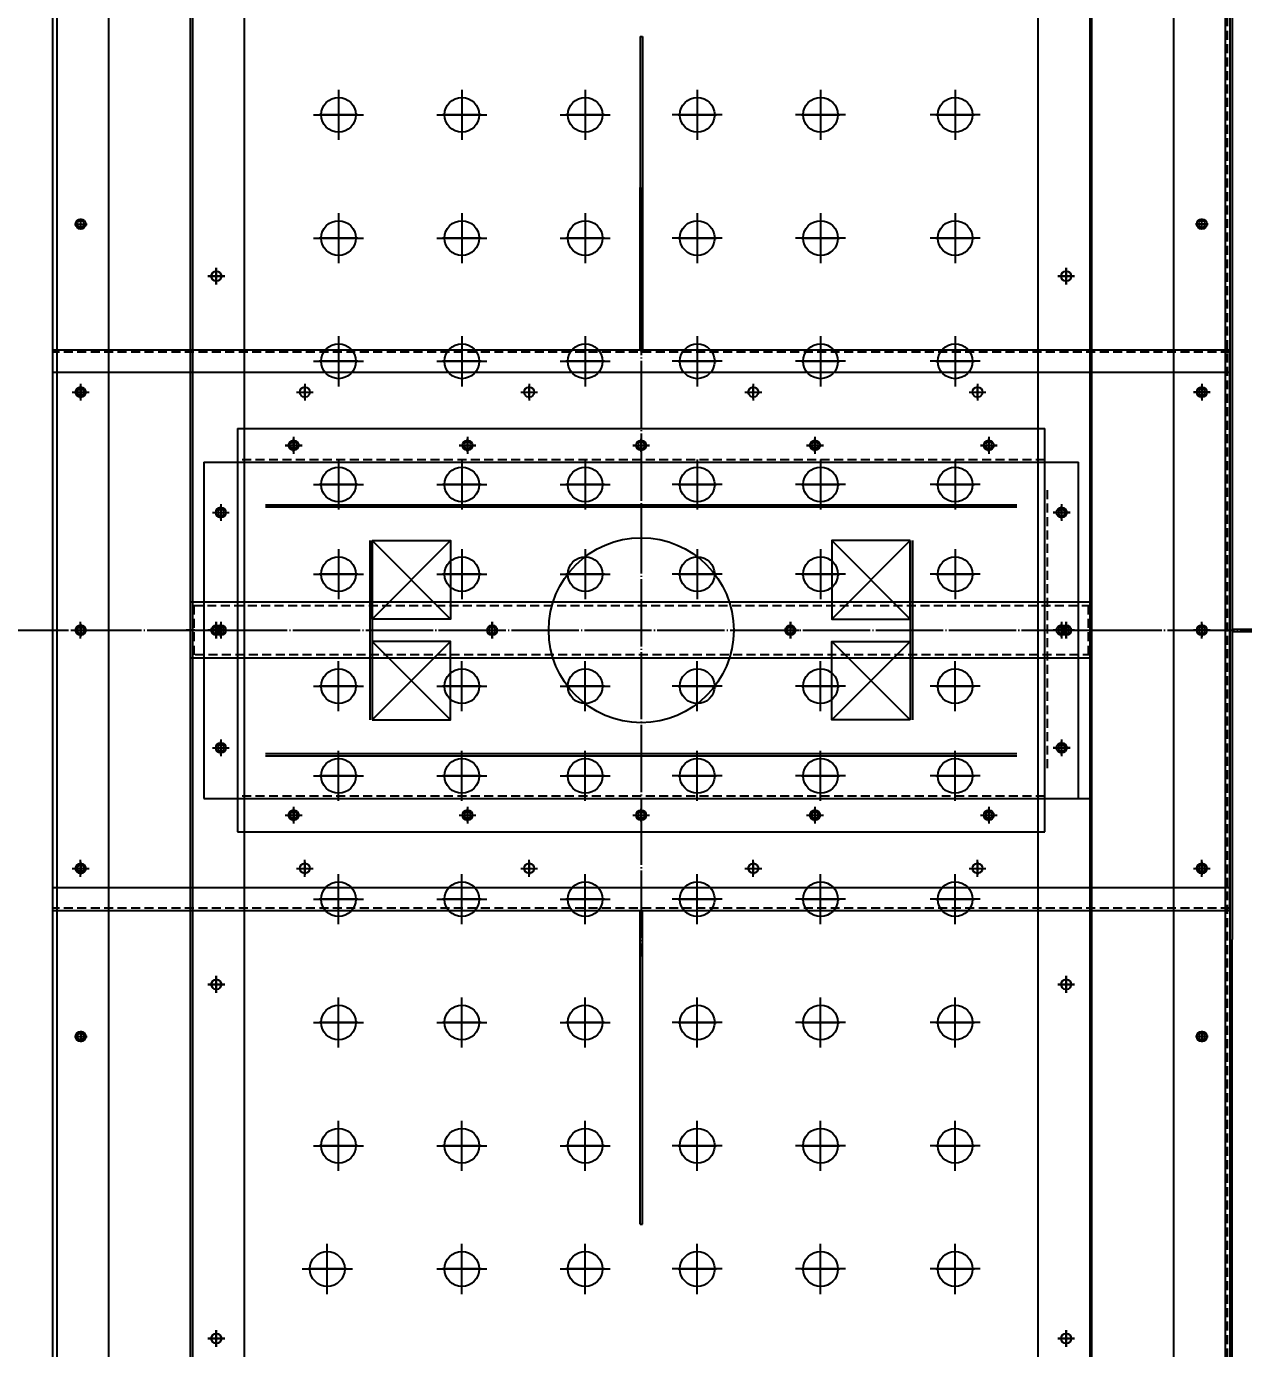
# Model space of a CAD drawing. Header units: millimetres. Extents: x 2760 to 22374, y 2628 to 16497.
# Drawn here: x 6053 to 7138, y 11663 to 12842 of the extents above; entities that cross this region are included whole.
import ezdxf

# ---------------------------------------------------------------- set-up
doc = ezdxf.new("R2010")
doc.units = ezdxf.units.MM
doc.linetypes.add('CENTER', pattern=[65, 60, -2, 1, -2])
doc.linetypes.add('HIDDEN', pattern=[3, 2, -1])
doc.layers.get('DEFPOINTS').update_dxf_attribs({"color": 140})
for name, color, linetype in [('2.위생-급수', 5, 'Continuous'), ('CENTER', 1, 'CENTER'), ('숨은선', 5, 'HIDDEN')]:
    doc.layers.add(name, color=color, linetype=linetype)
doc.styles.get("Standard").update_dxf_attribs({"font": 'arial.ttf'})
doc.dimstyles.new('1.40', dxfattribs={"dimscale": 40, "dimtxt": 1, "dimasz": 1, "dimexe": 0.5, "dimexo": 0.5, "dimgap": 0.5, "dimtad": 1, "dimdec": 1, "dimzin": 9, "dimdsep": 46, "dimtxsty": 'Standard', "dimcen": 0, "dimclrd": 2, "dimclre": 2, "dimclrt": 3, "dimadec": 0, "dimazin": 0, "dimtfac": 1, "dimtdec": 1, "dimtmove": 1, "dimatfit": 3, "dimfxl": 1, "dimtolj": 1, "dimtzin": 0, "dimlwd": -1, "dimlwe": -1, "dimarcsym": 0})

# ---------------------------------------------------------------- blocks, each defined once
blk = doc.blocks.new('A$C40482438')
at = {"color": 7}
for p, q in [((240.7, 541.2), (240.7, 41.2)), ((1290.7, 541.2), (240.7, 541.2)), ((1290.7, 41.2), (1290.7, 541.2)), ((240.7, 41.2), (1290.7, 41.2))]:
    blk.add_line(p, q, dxfattribs=at)
for p, q in [((1290.7, 521.2), (240.7, 521.2)), ((1290.7, 61.2), (240.7, 61.2))]:
    blk.add_line(p, q)
for centre in [(265.7, 503.7), (465.7, 503.7), (665.7, 503.7), (865.7, 503.7), (1065.7, 503.7), (1265.7, 503.7), (1265.7, 503.7), (455.7, 456.2), (610.7, 456.2), (765.7, 456.2), (920.7, 456.2), (1075.7, 456.2), (390.7, 396.2), (1140.7, 396.2), (265.7, 291.2), (390.7, 291.2), (1140.7, 291.2), (1265.7, 291.2), (390.7, 186.2), (1140.7, 186.2), (455.7, 126.2), (610.7, 126.2), (765.7, 126.2), (920.7, 126.2), (1075.7, 126.2), (265.7, 78.7), (465.7, 78.7), (665.7, 78.7), (865.7, 78.7), (1065.7, 78.7), (1265.7, 78.7)]:
    blk.add_circle(centre, 4.5)
blk.add_circle((765.7, 291.2), 82.5, dxfattribs=at)
at = {"layer": 'CENTER'}
for p, q in [((765.7, 596.7), (765.7, 0)), ((265.7, 511.2), (265.7, 496.2)), ((265.7, 511.2), (265.7, 496.2)), ((265.7, 497.9), (265.7, 509.4)), ((265.7, 509.4), (265.7, 497.9)), ((265.7, 497.9), (265.7, 509.4)), ((265.7, 509.4), (265.7, 497.9)), ((465.7, 511.2), (465.7, 496.2)), ((465.7, 497.9), (465.7, 509.4)), ((465.7, 509.4), (465.7, 497.9)), ((665.7, 511.2), (665.7, 496.2)), ((665.7, 497.9), (665.7, 509.4)), ((665.7, 509.4), (665.7, 497.9)), ((865.7, 511.2), (865.7, 496.2)), ((865.7, 497.9), (865.7, 509.4)), ((865.7, 509.4), (865.7, 497.9)), ((1065.7, 511.2), (1065.7, 496.2)), ((1065.7, 497.9), (1065.7, 509.4)), ((1065.7, 509.4), (1065.7, 497.9)), ((1265.7, 511.2), (1265.7, 496.2)), ((1265.7, 511.2), (1265.7, 496.2)), ((1265.7, 497.9), (1265.7, 509.4)), ((1265.7, 509.4), (1265.7, 497.9)), ((1265.7, 497.9), (1265.7, 509.4)), ((1265.7, 509.4), (1265.7, 497.9)), ((258.2, 503.7), (273.2, 503.7)), ((258.2, 503.7), (273.2, 503.7)), ((260, 503.7), (271.4, 503.7)), ((260, 503.7), (271.4, 503.7)), ((458.2, 503.7), (473.2, 503.7)), ((460, 503.7), (471.4, 503.7)), ((658.2, 503.7), (673.2, 503.7)), ((660, 503.7), (671.4, 503.7)), ((858.2, 503.7), (873.2, 503.7)), ((860, 503.7), (871.4, 503.7)), ((1058.2, 503.7), (1073.2, 503.7)), ((1060, 503.7), (1071.4, 503.7)), ((1273.2, 503.7), (1258.2, 503.7)), ((1258.2, 503.7), (1273.2, 503.7)), ((1271.4, 503.7), (1260, 503.7)), ((1260, 503.7), (1271.4, 503.7)), ((455.7, 463.7), (455.7, 448.7)), ((455.7, 450.4), (455.7, 461.9)), ((455.7, 461.9), (455.7, 450.4)), ((610.7, 463.7), (610.7, 448.7)), ((610.7, 450.4), (610.7, 461.9)), ((610.7, 461.9), (610.7, 450.4)), ((765.7, 463.7), (765.7, 448.7)), ((765.7, 450.4), (765.7, 461.9)), ((765.7, 461.9), (765.7, 450.4)), ((920.7, 463.7), (920.7, 448.7)), ((920.7, 450.4), (920.7, 461.9)), ((920.7, 461.9), (920.7, 450.4)), ((1075.7, 463.7), (1075.7, 448.7)), ((1075.7, 450.4), (1075.7, 461.9)), ((1075.7, 461.9), (1075.7, 450.4)), ((448.2, 456.2), (463.2, 456.2)), ((450, 456.2), (461.4, 456.2)), ((603.2, 456.2), (618.2, 456.2)), ((605, 456.2), (616.4, 456.2)), ((758.2, 456.2), (773.2, 456.2)), ((760, 456.2), (771.4, 456.2)), ((913.2, 456.2), (928.2, 456.2)), ((915, 456.2), (926.4, 456.2)), ((1068.2, 456.2), (1083.2, 456.2)), ((1070, 456.2), (1081.4, 456.2)), ((390.7, 403.7), (390.7, 388.7)), ((390.7, 390.4), (390.7, 401.9)), ((390.7, 401.9), (390.7, 390.4)), ((1140.7, 403.7), (1140.7, 388.7)), ((1140.7, 390.4), (1140.7, 401.9)), ((1140.7, 401.9), (1140.7, 390.4)), ((383.2, 396.2), (398.2, 396.2)), ((385, 396.2), (396.4, 396.2)), ((1133.2, 396.2), (1148.2, 396.2)), ((1135, 396.2), (1146.4, 396.2)), ((265.7, 283.7), (265.7, 298.7)), ((265.7, 296.9), (265.7, 285.4)), ((265.7, 285.4), (265.7, 296.9)), ((390.7, 298.7), (390.7, 283.7)), ((390.7, 285.4), (390.7, 296.9)), ((390.7, 296.9), (390.7, 285.4)), ((1140.7, 298.7), (1140.7, 283.7)), ((1140.7, 285.4), (1140.7, 296.9)), ((1140.7, 296.9), (1140.7, 285.4)), ((1265.7, 283.7), (1265.7, 298.7)), ((1265.7, 296.9), (1265.7, 285.4)), ((1265.7, 285.4), (1265.7, 296.9)), ((0, 291.2), (1531.4, 291.2)), ((258.2, 291.2), (273.2, 291.2)), ((260, 291.2), (271.4, 291.2)), ((383.2, 291.2), (398.2, 291.2)), ((385, 291.2), (396.4, 291.2)), ((1133.2, 291.2), (1148.2, 291.2)), ((1135, 291.2), (1146.4, 291.2)), ((1273.2, 291.2), (1258.2, 291.2)), ((1271.4, 291.2), (1260, 291.2)), ((390.7, 193.7), (390.7, 178.7)), ((390.7, 180.4), (390.7, 191.9)), ((390.7, 191.9), (390.7, 180.4)), ((1140.7, 193.7), (1140.7, 178.7)), ((1140.7, 180.4), (1140.7, 191.9)), ((1140.7, 191.9), (1140.7, 180.4)), ((383.2, 186.2), (398.2, 186.2)), ((385, 186.2), (396.4, 186.2)), ((1133.2, 186.2), (1148.2, 186.2)), ((1135, 186.2), (1146.4, 186.2)), ((455.7, 133.7), (455.7, 118.7)), ((455.7, 120.4), (455.7, 131.9)), ((455.7, 131.9), (455.7, 120.4)), ((610.7, 133.7), (610.7, 118.7)), ((610.7, 120.4), (610.7, 131.9)), ((610.7, 131.9), (610.7, 120.4)), ((765.7, 133.7), (765.7, 118.7)), ((765.7, 120.4), (765.7, 131.9)), ((765.7, 131.9), (765.7, 120.4)), ((920.7, 133.7), (920.7, 118.7)), ((920.7, 120.4), (920.7, 131.9)), ((920.7, 131.9), (920.7, 120.4)), ((1075.7, 133.7), (1075.7, 118.7)), ((1075.7, 120.4), (1075.7, 131.9)), ((1075.7, 131.9), (1075.7, 120.4)), ((448.2, 126.2), (463.2, 126.2)), ((450, 126.2), (461.4, 126.2)), ((603.2, 126.2), (618.2, 126.2)), ((605, 126.2), (616.4, 126.2)), ((758.2, 126.2), (773.2, 126.2)), ((760, 126.2), (771.4, 126.2)), ((913.2, 126.2), (928.2, 126.2)), ((915, 126.2), (926.4, 126.2)), ((1068.2, 126.2), (1083.2, 126.2)), ((1070, 126.2), (1081.4, 126.2)), ((265.7, 71.2), (265.7, 86.2)), ((265.7, 84.4), (265.7, 72.9)), ((265.7, 72.9), (265.7, 84.4)), ((465.7, 71.2), (465.7, 86.2)), ((465.7, 84.4), (465.7, 72.9)), ((465.7, 72.9), (465.7, 84.4)), ((665.7, 71.2), (665.7, 86.2)), ((665.7, 84.4), (665.7, 72.9)), ((665.7, 72.9), (665.7, 84.4)), ((865.7, 71.2), (865.7, 86.2)), ((865.7, 84.4), (865.7, 72.9)), ((865.7, 72.9), (865.7, 84.4)), ((1065.7, 71.2), (1065.7, 86.2)), ((1065.7, 84.4), (1065.7, 72.9)), ((1065.7, 72.9), (1065.7, 84.4)), ((1265.7, 71.2), (1265.7, 86.2)), ((1265.7, 84.4), (1265.7, 72.9)), ((1265.7, 72.9), (1265.7, 84.4)), ((258.2, 78.7), (273.2, 78.7)), ((260, 78.7), (271.4, 78.7)), ((458.2, 78.7), (473.2, 78.7)), ((460, 78.7), (471.4, 78.7)), ((658.2, 78.7), (673.2, 78.7)), ((660, 78.7), (671.4, 78.7)), ((858.2, 78.7), (873.2, 78.7)), ((860, 78.7), (871.4, 78.7)), ((1058.2, 78.7), (1073.2, 78.7)), ((1060, 78.7), (1071.4, 78.7)), ((1258.2, 78.7), (1273.2, 78.7)), ((1260, 78.7), (1271.4, 78.7))]:
    blk.add_line(p, q, dxfattribs=at)
at = {"layer": '숨은선', "ltscale": 4}
for p, q in [((1290.7, 539.2), (240.7, 539.2)), ((1290.7, 43.2), (240.7, 43.2))]:
    blk.add_line(p, q, dxfattribs=at)
blk = doc.blocks.new('*U97')
blk.add_circle((0, 0), 3)
at = {"layer": 'CENTER'}
for p, q in [((-7.5, 0), (7.5, 0)), ((-3.8, 0), (3.8, 0)), ((0, -5), (0, 5)), ((0, 3.8), (0, -3.8)), ((0, -3.8), (0, 3.8))]:
    blk.add_line(p, q, dxfattribs=at)
blk = doc.blocks.new('*U98')
at = {"color": 0, "linetype": 'ByBlock', "lineweight": -2}
for p in [(0, 0), (155, 0), (310, 0), (465, 0), (620, 0)]:
    blk.add_blockref('*U97', p, dxfattribs=at)
blk = doc.blocks.new('*U99')
blk.add_circle((0, 0), 3)
at = {"layer": 'CENTER'}
for p, q in [((-7.5, 0), (7.5, 0)), ((-3.8, 0), (3.8, 0)), ((0, -5), (0, 5)), ((0, 3.8), (0, -3.8)), ((0, -3.8), (0, 3.8))]:
    blk.add_line(p, q, dxfattribs=at)
blk = doc.blocks.new('*U100')
at = {"color": 0, "linetype": 'ByBlock', "lineweight": -2}
for p in [(0, 0), (155, 0), (310, 0), (465, 0), (620, 0)]:
    blk.add_blockref('*U99', p, dxfattribs=at)
blk = doc.blocks.new('A$C2EC242AE')
at = {"color": 7}
for p, q in [((30, 360), (30, 0)), ((30, 360), (750, 360)), ((750, 0), (750, 360)), ((0, 330), (0, 30)), ((0, 330), (780, 330)), ((780, 30), (780, 330)), ((55, 292), (725, 292)), ((55, 290), (725, 290)), ((150, 260), (220, 190)), ((150, 190), (220, 260)), ((630, 260), (560, 190)), ((630, 190), (560, 260)), ((150, 100), (220, 170)), ((150, 170), (220, 100)), ((630, 100), (560, 170)), ((630, 170), (560, 100)), ((55, 70), (725, 70)), ((55, 68), (725, 68)), ((0, 30), (790, 30)), ((30, 0), (750, 0))]:
    blk.add_line(p, q, dxfattribs=at)
for p, q in [((148, 260), (148, 100)), ((150, 260), (150, 100)), ((630, 260), (630, 100)), ((632, 260), (632, 100))]:
    blk.add_line(p, q)
for points in [[(150, 260), (220, 260), (220, 190), (150, 190)], [(630, 260), (560, 260), (560, 190), (630, 190)], [(150, 100), (220, 100), (220, 170), (150, 170)], [(630, 100), (560, 100), (560, 170), (630, 170)]]:
    blk.add_lwpolyline(points, close=True, dxfattribs=at)
for centre in [(15, 285), (765, 285), (15, 180), (765, 180), (15, 75), (765, 75)]:
    blk.add_circle(centre, 3)
at = {"layer": 'CENTER'}
for p, q in [((7.5, 285), (22.5, 285)), ((11.2, 285), (18.8, 285)), ((15, 280), (15, 290)), ((15, 288.8), (15, 281.2)), ((15, 281.2), (15, 288.8)), ((772.5, 285), (757.5, 285)), ((768.8, 285), (761.2, 285)), ((765, 280), (765, 290)), ((765, 288.8), (765, 281.2)), ((765, 281.2), (765, 288.8)), ((7.5, 180), (22.5, 180)), ((11.2, 180), (18.8, 180)), ((15, 175), (15, 185)), ((15, 183.8), (15, 176.2)), ((15, 176.2), (15, 183.8)), ((772.5, 180), (757.5, 180)), ((768.8, 180), (761.2, 180)), ((765, 175), (765, 185)), ((765, 183.8), (765, 176.2)), ((765, 176.2), (765, 183.8)), ((7.5, 75), (22.5, 75)), ((11.2, 75), (18.8, 75)), ((15, 70), (15, 80)), ((15, 78.8), (15, 71.2)), ((15, 71.2), (15, 78.8)), ((772.5, 75), (757.5, 75)), ((768.8, 75), (761.2, 75)), ((765, 70), (765, 80)), ((765, 78.8), (765, 71.2)), ((765, 71.2), (765, 78.8))]:
    blk.add_line(p, q, dxfattribs=at)
at = {"layer": '숨은선', "ltscale": 4}
for p, q in [((750, 332), (30, 332)), ((752, 305), (752, 55)), ((750, 32), (30, 32))]:
    blk.add_line(p, q, dxfattribs=at)
at = {"color": 7}
blk.add_blockref('*U98', (80, 345), dxfattribs=at)
at = {"color": 7, "xscale": -1, "rotation": 180}
blk.add_blockref('*U100', (80, 15), dxfattribs=at)
blk = doc.blocks.new('*D122')
at = {"color": 2, "transparency": 16777216}
for p, q in [((6056.1, 13328.6), (5403.2, 13328.6)), ((5423.2, 13288.6), (5423.2, 11318.6)), ((6056.1, 11278.6), (5403.2, 11278.6))]:
    blk.add_line(p, q, dxfattribs=at)
for points in [[(5416.6, 13288.6), (5429.9, 13288.6), (5423.2, 13328.6)], [(5416.6, 11318.6), (5429.9, 11318.6), (5423.2, 11278.6)]]:
    blk.add_solid(points, dxfattribs=at)
at = {"layer": 'DEFPOINTS', "color": 0, "transparency": 16777216}
for p in [(6076.1, 13328.6), (5423.2, 11278.6), (6076.1, 11278.6)]:
    blk.add_point(p, dxfattribs=at)
at = {"color": 3, "transparency": 16777216, "insert": (5301.1, 12303.6), "char_height": 200, "attachment_point": 5, "rotation": 90}
blk.add_mtext('\\A1;2050', dxfattribs=at)
blk = doc.blocks.new('_DotSmall')
at = {"color": 0, "linetype": 'ByBlock', "const_width": 0.5}
blk.add_lwpolyline([(-0.0625, 0, 1), (0.0625, 0, 1)], format="xyb", close=True, dxfattribs=at)

msp = doc.modelspace()

# ---------------------------------------------------------------- linework, layer by layer
at = {"color": 7}
for p, q in [((7128.145, 13328.608), (7128.145, 12304.608)), ((6076.145, 13276.608), (6076.145, 11330.608)), ((6126.145, 11330.608), (6126.145, 13276.608)), ((6201.145, 11333.608), (6201.145, 13273.608)), ((7001.145, 13273.608), (7001.145, 11333.608)), ((7076.145, 11330.608), (7076.145, 13276.608)), ((7126.145, 13276.608), (7126.145, 11330.608)), ((7128.145, 13276.608), (7128.145, 12027.608)), ((6600.145, 12833.608), (6602.145, 12833.608)), ((6600.145, 12833.608), (6600.145, 12553.608)), ((6600.145, 12833.608), (6602.145, 12833.608)), ((6602.145, 12833.608), (6602.145, 12553.608)), ((6600.145, 12553.608), (6600.145, 12698.608)), ((6602.145, 12553.608), (6602.145, 12698.608)), ((6600.145, 12553.608), (6602.145, 12553.608)), ((6600.145, 12553.608), (6602.145, 12553.608)), ((7128.145, 12304.608), (7496.146, 12304.608)), ((7128.145, 12302.608), (7496.146, 12302.608)), ((6600.145, 11773.608), (6600.145, 12053.608)), ((6600.145, 12053.608), (6602.145, 12053.608)), ((6602.145, 11773.608), (6602.145, 12053.608)), ((7128.145, 11330.608), (7128.145, 12027.608)), ((6600.145, 11773.608), (6602.145, 11773.608))]:
    msp.add_line(p, q, dxfattribs=at)
for p, q in [((6080.145, 11330.608), (6080.145, 13276.608)), ((6199.145, 11330.608), (6199.145, 13276.608)), ((6247.145, 11330.608), (6247.145, 13276.608)), ((6955.145, 11330.608), (6955.145, 13276.608)), ((7003.145, 11330.608), (7003.145, 13276.608)), ((7122.145, 11330.608), (7122.145, 13276.608)), ((6199.145, 12278.608), (6199.145, 12328.608)), ((7003.145, 12328.608), (6199.145, 12328.608)), ((7003.145, 12278.608), (7003.145, 12328.608)), ((7003.145, 12278.608), (6199.145, 12278.608))]:
    msp.add_line(p, q)
for centre, radius in [((6331.145, 12763.608), 15.5), ((6441.145, 12763.608), 15.5), ((6551.145, 12763.608), 15.5), ((6651.145, 12763.608), 15.5), ((6761.145, 12763.608), 15.5), ((6881.145, 12763.608), 15.5), ((6101.145, 12666.108), 4.5), ((6101.145, 12666.108), 3), ((6331.145, 12653.608), 15.5), ((6441.145, 12653.608), 15.5), ((6551.145, 12653.608), 15.5), ((6651.145, 12653.608), 15.5), ((6761.145, 12653.608), 15.5), ((6881.145, 12653.608), 15.5), ((7101.145, 12666.108), 4.5), ((7101.145, 12666.108), 3), ((6222.145, 12619.608), 4.5), ((6222.145, 12619.608), 4.5), ((6980.145, 12619.608), 4.5), ((6980.145, 12619.608), 4.5), ((6331.145, 12543.608), 15.5), ((6441.145, 12543.608), 15.5), ((6551.145, 12543.608), 15.5), ((6651.145, 12543.608), 15.5), ((6761.145, 12543.608), 15.5), ((6881.145, 12543.608), 15.5), ((6101.145, 12516.108), 4.5), ((6101.145, 12516.108), 3), ((7101.145, 12516.108), 4.5), ((7101.145, 12516.108), 4.5), ((7101.145, 12516.108), 3), ((7101.145, 12516.108), 3), ((6331.145, 12433.608), 15.5), ((6441.145, 12433.608), 15.5), ((6551.145, 12433.608), 15.5), ((6651.145, 12433.608), 15.5), ((6761.145, 12433.608), 15.5), ((6881.145, 12433.608), 15.5), ((6331.145, 12353.608), 15.5), ((6441.145, 12353.608), 15.5), ((6551.145, 12353.608), 15.5), ((6651.145, 12353.608), 15.5), ((6761.145, 12353.608), 15.5), ((6881.145, 12353.608), 15.5), ((6101.145, 12303.608), 4.5), ((6101.145, 12303.608), 3), ((6222.145, 12303.608), 4.5), ((6222.145, 12303.608), 4.5), ((6222.145, 12303.608), 3), ((6468.145, 12303.608), 4.5), ((6468.145, 12303.608), 3), ((6734.145, 12303.608), 4.5), ((6734.145, 12303.608), 3), ((6980.145, 12303.608), 4.5), ((6980.145, 12303.608), 4.5), ((6980.145, 12303.608), 3), ((7101.145, 12303.608), 4.5), ((7101.145, 12303.608), 4.5), ((7101.145, 12303.608), 3), ((7101.145, 12303.608), 3), ((6331.145, 12253.608), 15.5), ((6441.145, 12253.608), 15.5), ((6551.145, 12253.608), 15.5), ((6651.145, 12253.608), 15.5), ((6761.145, 12253.608), 15.5), ((6881.145, 12253.608), 15.5), ((6331.145, 12173.608), 15.5), ((6441.145, 12173.608), 15.5), ((6551.145, 12173.608), 15.5), ((6651.145, 12173.608), 15.5), ((6761.145, 12173.608), 15.5), ((6881.145, 12173.608), 15.5), ((6101.145, 12091.108), 4.5), ((6101.145, 12091.108), 3), ((7101.145, 12091.108), 4.5), ((7101.145, 12091.108), 4.5), ((7101.145, 12091.108), 3), ((7101.145, 12091.108), 3), ((6331.145, 12063.608), 15.5), ((6441.145, 12063.608), 15.5), ((6551.145, 12063.608), 15.5), ((6651.145, 12063.608), 15.5), ((6761.145, 12063.608), 15.5), ((6881.145, 12063.608), 15.5), ((6222.145, 11987.608), 4.5), ((6222.145, 11987.608), 4.5), ((6980.145, 11987.608), 4.5), ((6980.145, 11987.608), 4.5), ((6331.145, 11953.608), 15.5), ((6441.145, 11953.608), 15.5), ((6551.145, 11953.608), 15.5), ((6651.145, 11953.608), 15.5), ((6761.145, 11953.608), 15.5), ((6881.145, 11953.608), 15.5), ((6101.145, 11941.108), 4.5), ((6101.145, 11941.108), 3), ((7101.145, 11941.108), 4.5), ((7101.145, 11941.108), 4.5), ((7101.145, 11941.108), 3), ((7101.145, 11941.108), 3), ((6331.145, 11843.608), 15.5), ((6441.145, 11843.608), 15.5), ((6551.145, 11843.608), 15.5), ((6651.145, 11843.608), 15.5), ((6761.145, 11843.608), 15.5), ((6881.145, 11843.608), 15.5), ((6321.145, 11733.608), 15.5), ((6441.145, 11733.608), 15.5), ((6551.145, 11733.608), 15.5), ((6651.145, 11733.608), 15.5), ((6761.145, 11733.608), 15.5), ((6881.145, 11733.608), 15.5), ((6222.145, 11671.608), 4.5), ((6222.145, 11671.608), 4.5), ((6980.145, 11671.608), 4.5), ((6980.145, 11671.608), 4.5)]:
    msp.add_circle(centre, radius)
at = {"layer": '2.위생-급수', "color": 4}
msp.add_lwpolyline([(6076.145, 11428.608), (5776.145, 11428.608), (5776.145, 13178.608), (6076.145, 13178.608)], close=True, dxfattribs=at)
at = {"layer": 'CENTER'}
for p, q in [((6331.145, 12785.938), (6331.145, 12741.279)), ((6331.145, 12780.785), (6331.145, 12746.432)), ((6441.145, 12785.938), (6441.145, 12741.279)), ((6441.145, 12780.785), (6441.145, 12746.432)), ((6551.145, 12785.938), (6551.145, 12741.279)), ((6551.145, 12780.785), (6551.145, 12746.432)), ((6651.145, 12785.938), (6651.145, 12741.279)), ((6651.145, 12780.785), (6651.145, 12746.432)), ((6761.145, 12785.938), (6761.145, 12741.279)), ((6761.145, 12780.785), (6761.145, 12746.432)), ((6881.145, 12785.938), (6881.145, 12741.279)), ((6881.145, 12780.785), (6881.145, 12746.432)), ((6308.816, 12763.608), (6353.474, 12763.608)), ((6348.321, 12763.608), (6313.969, 12763.608)), ((6313.969, 12763.608), (6348.321, 12763.608)), ((6348.321, 12763.608), (6313.969, 12763.608)), ((6418.816, 12763.608), (6463.474, 12763.608)), ((6458.321, 12763.608), (6423.969, 12763.608)), ((6423.969, 12763.608), (6458.321, 12763.608)), ((6458.321, 12763.608), (6423.969, 12763.608)), ((6528.816, 12763.608), (6573.474, 12763.608)), ((6568.321, 12763.608), (6533.969, 12763.608)), ((6533.969, 12763.608), (6568.321, 12763.608)), ((6568.321, 12763.608), (6533.969, 12763.608)), ((6673.474, 12763.608), (6628.816, 12763.608)), ((6633.969, 12763.608), (6668.321, 12763.608)), ((6668.321, 12763.608), (6633.969, 12763.608)), ((6633.969, 12763.608), (6668.321, 12763.608)), ((6783.474, 12763.608), (6738.816, 12763.608)), ((6743.969, 12763.608), (6778.321, 12763.608)), ((6778.321, 12763.608), (6743.969, 12763.608)), ((6743.969, 12763.608), (6778.321, 12763.608)), ((6903.474, 12763.608), (6858.816, 12763.608)), ((6863.969, 12763.608), (6898.321, 12763.608)), ((6898.321, 12763.608), (6863.969, 12763.608)), ((6863.969, 12763.608), (6898.321, 12763.608)), ((6331.145, 12675.938), (6331.145, 12631.279)), ((6441.145, 12675.938), (6441.145, 12631.279)), ((6551.145, 12675.938), (6551.145, 12631.279)), ((6651.145, 12675.938), (6651.145, 12631.279)), ((6761.145, 12675.938), (6761.145, 12631.279)), ((6881.145, 12675.938), (6881.145, 12631.279)), ((6095.528, 12666.108), (6106.89, 12666.108)), ((6095.528, 12666.108), (6106.89, 12666.108)), ((6101.145, 12661.108), (6101.145, 12671.108)), ((6101.145, 12661.108), (6101.145, 12671.108)), ((6101.145, 12661.108), (6101.145, 12671.108)), ((6101.145, 12661.108), (6101.145, 12671.108)), ((6101.145, 12661.108), (6101.145, 12671.108)), ((6101.145, 12661.108), (6101.145, 12671.108)), ((6101.145, 12661.108), (6101.145, 12671.108)), ((6101.145, 12661.108), (6101.145, 12671.108)), ((6331.145, 12670.785), (6331.145, 12636.432)), ((6441.145, 12670.785), (6441.145, 12636.432)), ((6551.145, 12670.785), (6551.145, 12636.432)), ((6651.145, 12670.785), (6651.145, 12636.432)), ((6761.145, 12670.785), (6761.145, 12636.432)), ((6881.145, 12670.785), (6881.145, 12636.432)), ((7106.763, 12666.108), (7095.401, 12666.108)), ((7095.528, 12666.108), (7106.89, 12666.108)), ((7101.145, 12661.108), (7101.145, 12671.108)), ((7101.145, 12661.108), (7101.145, 12671.108)), ((7101.145, 12661.108), (7101.145, 12671.108)), ((7101.145, 12661.108), (7101.145, 12671.108)), ((7101.145, 12661.108), (7101.145, 12671.108)), ((7101.145, 12661.108), (7101.145, 12671.108)), ((7101.145, 12661.108), (7101.145, 12671.108)), ((7101.145, 12661.108), (7101.145, 12671.108)), ((6308.816, 12653.608), (6353.474, 12653.608)), ((6348.321, 12653.608), (6313.969, 12653.608)), ((6313.969, 12653.608), (6348.321, 12653.608)), ((6348.321, 12653.608), (6313.969, 12653.608)), ((6418.816, 12653.608), (6463.474, 12653.608)), ((6458.321, 12653.608), (6423.969, 12653.608)), ((6423.969, 12653.608), (6458.321, 12653.608)), ((6458.321, 12653.608), (6423.969, 12653.608)), ((6528.816, 12653.608), (6573.474, 12653.608)), ((6568.321, 12653.608), (6533.969, 12653.608)), ((6533.969, 12653.608), (6568.321, 12653.608)), ((6568.321, 12653.608), (6533.969, 12653.608)), ((6673.474, 12653.608), (6628.816, 12653.608)), ((6633.969, 12653.608), (6668.321, 12653.608)), ((6668.321, 12653.608), (6633.969, 12653.608)), ((6633.969, 12653.608), (6668.321, 12653.608)), ((6783.474, 12653.608), (6738.816, 12653.608)), ((6743.969, 12653.608), (6778.321, 12653.608)), ((6778.321, 12653.608), (6743.969, 12653.608)), ((6743.969, 12653.608), (6778.321, 12653.608)), ((6903.474, 12653.608), (6858.816, 12653.608)), ((6863.969, 12653.608), (6898.321, 12653.608)), ((6898.321, 12653.608), (6863.969, 12653.608)), ((6863.969, 12653.608), (6898.321, 12653.608)), ((6222.145, 12627.108), (6222.145, 12612.108)), ((6222.145, 12612.108), (6222.145, 12627.108)), ((6222.145, 12613.883), (6222.145, 12625.334)), ((6222.145, 12625.334), (6222.145, 12613.883)), ((6222.145, 12625.334), (6222.145, 12613.883)), ((6222.145, 12613.883), (6222.145, 12625.334)), ((6980.145, 12627.108), (6980.145, 12612.108)), ((6980.145, 12612.108), (6980.145, 12627.108)), ((6980.145, 12613.883), (6980.145, 12625.334)), ((6980.145, 12625.334), (6980.145, 12613.883)), ((6980.145, 12625.334), (6980.145, 12613.883)), ((6980.145, 12613.883), (6980.145, 12625.334)), ((6229.645, 12619.608), (6214.645, 12619.608)), ((6214.645, 12619.608), (6229.645, 12619.608)), ((6972.645, 12619.608), (6987.645, 12619.608)), ((6987.645, 12619.608), (6972.645, 12619.608)), ((6331.145, 12565.938), (6331.145, 12521.279)), ((6441.145, 12565.938), (6441.145, 12521.279)), ((6551.145, 12565.938), (6551.145, 12521.279)), ((6651.145, 12565.938), (6651.145, 12521.279)), ((6761.145, 12565.938), (6761.145, 12521.279)), ((6881.145, 12565.938), (6881.145, 12521.279)), ((6331.145, 12560.785), (6331.145, 12526.432)), ((6441.145, 12560.785), (6441.145, 12526.432)), ((6551.145, 12560.785), (6551.145, 12526.432)), ((6651.145, 12560.785), (6651.145, 12526.432)), ((6761.145, 12560.785), (6761.145, 12526.432)), ((6881.145, 12560.785), (6881.145, 12526.432)), ((6308.816, 12543.608), (6353.474, 12543.608)), ((6348.321, 12543.608), (6313.969, 12543.608)), ((6313.969, 12543.608), (6348.321, 12543.608)), ((6348.321, 12543.608), (6313.969, 12543.608)), ((6418.816, 12543.608), (6463.474, 12543.608)), ((6458.321, 12543.608), (6423.969, 12543.608)), ((6423.969, 12543.608), (6458.321, 12543.608)), ((6458.321, 12543.608), (6423.969, 12543.608)), ((6528.816, 12543.608), (6573.474, 12543.608)), ((6568.321, 12543.608), (6533.969, 12543.608)), ((6533.969, 12543.608), (6568.321, 12543.608)), ((6568.321, 12543.608), (6533.969, 12543.608)), ((6673.474, 12543.608), (6628.816, 12543.608)), ((6633.969, 12543.608), (6668.321, 12543.608)), ((6668.321, 12543.608), (6633.969, 12543.608)), ((6633.969, 12543.608), (6668.321, 12543.608)), ((6783.474, 12543.608), (6738.816, 12543.608)), ((6743.969, 12543.608), (6778.321, 12543.608)), ((6778.321, 12543.608), (6743.969, 12543.608)), ((6743.969, 12543.608), (6778.321, 12543.608)), ((6903.474, 12543.608), (6858.816, 12543.608)), ((6863.969, 12543.608), (6898.321, 12543.608)), ((6898.321, 12543.608), (6863.969, 12543.608)), ((6863.969, 12543.608), (6898.321, 12543.608)), ((6101.145, 12511.108), (6101.145, 12521.108)), ((6101.145, 12511.108), (6101.145, 12521.108)), ((6101.145, 12511.108), (6101.145, 12521.108)), ((6101.145, 12511.108), (6101.145, 12521.108)), ((6101.145, 12521.108), (6101.145, 12511.108)), ((6101.145, 12521.108), (6101.145, 12511.108)), ((6101.145, 12521.108), (6101.145, 12511.108)), ((6101.145, 12521.108), (6101.145, 12511.108)), ((6101.145, 12511.108), (6101.145, 12521.108)), ((6101.145, 12511.108), (6101.145, 12521.108)), ((6101.145, 12511.108), (6101.145, 12521.108)), ((6101.145, 12511.108), (6101.145, 12521.108)), ((7101.145, 12511.108), (7101.145, 12521.108)), ((7101.145, 12511.108), (7101.145, 12521.108)), ((7101.145, 12511.108), (7101.145, 12521.108)), ((7101.145, 12511.108), (7101.145, 12521.108)), ((7101.145, 12521.108), (7101.145, 12511.108)), ((7101.145, 12521.108), (7101.145, 12511.108)), ((7101.145, 12521.108), (7101.145, 12511.108)), ((7101.145, 12521.108), (7101.145, 12511.108)), ((7101.145, 12511.108), (7101.145, 12521.108)), ((7101.145, 12511.108), (7101.145, 12521.108)), ((7101.145, 12511.108), (7101.145, 12521.108)), ((7101.145, 12511.108), (7101.145, 12521.108)), ((7101.145, 12511.108), (7101.145, 12521.108)), ((7101.145, 12511.108), (7101.145, 12521.108)), ((7101.145, 12511.108), (7101.145, 12521.108)), ((7101.145, 12511.108), (7101.145, 12521.108)), ((7101.145, 12511.108), (7101.145, 12521.108)), ((7101.145, 12511.108), (7101.145, 12521.108)), ((7101.145, 12511.108), (7101.145, 12521.108)), ((7101.145, 12511.108), (7101.145, 12521.108)), ((7101.145, 12511.108), (7101.145, 12521.108)), ((7101.145, 12511.108), (7101.145, 12521.108)), ((7101.145, 12511.108), (7101.145, 12521.108)), ((7101.145, 12511.108), (7101.145, 12521.108)), ((6095.528, 12516.108), (6106.89, 12516.108)), ((6095.528, 12516.108), (6106.89, 12516.108)), ((6095.528, 12516.108), (6106.89, 12516.108)), ((7106.763, 12516.108), (7095.401, 12516.108)), ((7106.763, 12516.108), (7095.401, 12516.108)), ((7095.528, 12516.108), (7106.89, 12516.108)), ((7095.528, 12516.108), (7106.89, 12516.108)), ((7095.528, 12516.108), (7106.89, 12516.108)), ((7095.528, 12516.108), (7106.89, 12516.108)), ((6331.145, 12455.938), (6331.145, 12411.279)), ((6331.145, 12450.785), (6331.145, 12416.432)), ((6441.145, 12455.938), (6441.145, 12411.279)), ((6441.145, 12450.785), (6441.145, 12416.432)), ((6551.145, 12455.938), (6551.145, 12411.279)), ((6551.145, 12450.785), (6551.145, 12416.432)), ((6651.145, 12455.938), (6651.145, 12411.279)), ((6651.145, 12450.785), (6651.145, 12416.432)), ((6761.145, 12455.938), (6761.145, 12411.279)), ((6761.145, 12450.785), (6761.145, 12416.432)), ((6881.145, 12455.938), (6881.145, 12411.279)), ((6881.145, 12450.785), (6881.145, 12416.432)), ((6308.816, 12433.608), (6353.474, 12433.608)), ((6348.321, 12433.608), (6313.969, 12433.608)), ((6313.969, 12433.608), (6348.321, 12433.608)), ((6348.321, 12433.608), (6313.969, 12433.608)), ((6418.816, 12433.608), (6463.474, 12433.608)), ((6458.321, 12433.608), (6423.969, 12433.608)), ((6423.969, 12433.608), (6458.321, 12433.608)), ((6458.321, 12433.608), (6423.969, 12433.608)), ((6528.816, 12433.608), (6573.474, 12433.608)), ((6568.321, 12433.608), (6533.969, 12433.608)), ((6533.969, 12433.608), (6568.321, 12433.608)), ((6568.321, 12433.608), (6533.969, 12433.608)), ((6673.474, 12433.608), (6628.816, 12433.608)), ((6633.969, 12433.608), (6668.321, 12433.608)), ((6668.321, 12433.608), (6633.969, 12433.608)), ((6633.969, 12433.608), (6668.321, 12433.608)), ((6783.474, 12433.608), (6738.816, 12433.608)), ((6743.969, 12433.608), (6778.321, 12433.608)), ((6778.321, 12433.608), (6743.969, 12433.608)), ((6743.969, 12433.608), (6778.321, 12433.608)), ((6903.474, 12433.608), (6858.816, 12433.608)), ((6863.969, 12433.608), (6898.321, 12433.608)), ((6898.321, 12433.608), (6863.969, 12433.608)), ((6863.969, 12433.608), (6898.321, 12433.608)), ((6331.145, 12375.938), (6331.145, 12331.279)), ((6331.145, 12370.785), (6331.145, 12336.432)), ((6441.145, 12375.938), (6441.145, 12331.279)), ((6441.145, 12370.785), (6441.145, 12336.432)), ((6551.145, 12375.938), (6551.145, 12331.279)), ((6551.145, 12370.785), (6551.145, 12336.432)), ((6651.145, 12375.938), (6651.145, 12331.279)), ((6651.145, 12370.785), (6651.145, 12336.432)), ((6761.145, 12375.938), (6761.145, 12331.279)), ((6761.145, 12370.785), (6761.145, 12336.432)), ((6881.145, 12375.938), (6881.145, 12331.279)), ((6881.145, 12370.785), (6881.145, 12336.432)), ((6308.816, 12353.608), (6353.474, 12353.608)), ((6348.321, 12353.608), (6313.969, 12353.608)), ((6313.969, 12353.608), (6348.321, 12353.608)), ((6348.321, 12353.608), (6313.969, 12353.608)), ((6418.816, 12353.608), (6463.474, 12353.608)), ((6458.321, 12353.608), (6423.969, 12353.608)), ((6423.969, 12353.608), (6458.321, 12353.608)), ((6458.321, 12353.608), (6423.969, 12353.608)), ((6528.816, 12353.608), (6573.474, 12353.608)), ((6568.321, 12353.608), (6533.969, 12353.608)), ((6533.969, 12353.608), (6568.321, 12353.608)), ((6568.321, 12353.608), (6533.969, 12353.608)), ((6673.474, 12353.608), (6628.816, 12353.608)), ((6633.969, 12353.608), (6668.321, 12353.608)), ((6668.321, 12353.608), (6633.969, 12353.608)), ((6633.969, 12353.608), (6668.321, 12353.608)), ((6783.474, 12353.608), (6738.816, 12353.608)), ((6743.969, 12353.608), (6778.321, 12353.608)), ((6778.321, 12353.608), (6743.969, 12353.608)), ((6743.969, 12353.608), (6778.321, 12353.608)), ((6903.474, 12353.608), (6858.816, 12353.608)), ((6863.969, 12353.608), (6898.321, 12353.608)), ((6898.321, 12353.608), (6863.969, 12353.608)), ((6863.969, 12353.608), (6898.321, 12353.608)), ((6101.145, 12308.608), (6101.145, 12298.608)), ((6101.145, 12308.608), (6101.145, 12298.608)), ((6101.145, 12308.608), (6101.145, 12298.608)), ((6101.145, 12308.608), (6101.145, 12298.608)), ((6101.145, 12308.608), (6101.145, 12298.608)), ((6101.145, 12308.608), (6101.145, 12298.608)), ((6101.145, 12308.608), (6101.145, 12298.608)), ((6101.145, 12308.608), (6101.145, 12298.608)), ((6101.145, 12308.608), (6101.145, 12298.608)), ((6101.145, 12308.608), (6101.145, 12298.608)), ((6101.145, 12308.608), (6101.145, 12298.608)), ((6101.145, 12308.608), (6101.145, 12298.608)), ((6222.145, 12311.108), (6222.145, 12296.108)), ((6222.145, 12296.108), (6222.145, 12311.108)), ((6222.145, 12296.108), (6222.145, 12311.108)), ((6222.145, 12297.883), (6222.145, 12309.334)), ((6222.145, 12309.334), (6222.145, 12297.883)), ((6222.145, 12309.334), (6222.145, 12297.883)), ((6222.145, 12297.883), (6222.145, 12309.334)), ((6222.145, 12309.334), (6222.145, 12297.883)), ((6222.145, 12297.883), (6222.145, 12309.334)), ((6468.145, 12311.108), (6468.145, 12296.108)), ((6468.145, 12296.108), (6468.145, 12311.108)), ((6468.145, 12297.883), (6468.145, 12309.334)), ((6468.145, 12309.334), (6468.145, 12297.883)), ((6468.145, 12309.334), (6468.145, 12297.883)), ((6468.145, 12297.883), (6468.145, 12309.334)), ((6734.145, 12311.108), (6734.145, 12296.108)), ((6734.145, 12296.108), (6734.145, 12311.108)), ((6734.145, 12297.883), (6734.145, 12309.334)), ((6734.145, 12309.334), (6734.145, 12297.883)), ((6734.145, 12309.334), (6734.145, 12297.883)), ((6734.145, 12297.883), (6734.145, 12309.334)), ((6980.145, 12311.108), (6980.145, 12296.108)), ((6980.145, 12296.108), (6980.145, 12311.108)), ((6980.145, 12296.108), (6980.145, 12311.108)), ((6980.145, 12297.883), (6980.145, 12309.334)), ((6980.145, 12309.334), (6980.145, 12297.883)), ((6980.145, 12309.334), (6980.145, 12297.883)), ((6980.145, 12297.883), (6980.145, 12309.334)), ((6980.145, 12309.334), (6980.145, 12297.883)), ((6980.145, 12297.883), (6980.145, 12309.334)), ((7101.145, 12308.608), (7101.145, 12298.608)), ((7101.145, 12308.608), (7101.145, 12298.608)), ((7101.145, 12308.608), (7101.145, 12298.608)), ((7101.145, 12308.608), (7101.145, 12298.608)), ((7101.145, 12308.608), (7101.145, 12298.608)), ((7101.145, 12308.608), (7101.145, 12298.608)), ((7101.145, 12308.608), (7101.145, 12298.608)), ((7101.145, 12308.608), (7101.145, 12298.608)), ((7101.145, 12308.608), (7101.145, 12298.608)), ((7101.145, 12308.608), (7101.145, 12298.608)), ((7101.145, 12308.608), (7101.145, 12298.608)), ((7101.145, 12308.608), (7101.145, 12298.608)), ((7101.145, 12298.608), (7101.145, 12308.608)), ((7101.145, 12298.608), (7101.145, 12308.608)), ((7101.145, 12298.608), (7101.145, 12308.608)), ((7101.145, 12298.608), (7101.145, 12308.608)), ((7101.145, 12298.608), (7101.145, 12308.608)), ((7101.145, 12298.608), (7101.145, 12308.608)), ((7101.145, 12298.608), (7101.145, 12308.608)), ((7101.145, 12298.608), (7101.145, 12308.608)), ((7101.145, 12298.608), (7101.145, 12308.608)), ((7101.145, 12298.608), (7101.145, 12308.608)), ((7101.145, 12298.608), (7101.145, 12308.608)), ((7101.145, 12298.608), (7101.145, 12308.608)), ((6095.528, 12303.608), (6106.89, 12303.608)), ((6095.528, 12303.608), (6106.89, 12303.608)), ((6095.528, 12303.608), (6106.89, 12303.608)), ((6202.974, 12303.608), (6195.316, 12303.608)), ((6229.645, 12303.608), (6214.645, 12303.608)), ((6214.645, 12303.608), (6229.645, 12303.608)), ((6214.645, 12303.608), (6229.645, 12303.608)), ((6460.645, 12303.608), (6475.645, 12303.608)), ((6460.645, 12303.608), (6475.645, 12303.608)), ((6726.645, 12303.608), (6741.645, 12303.608)), ((6726.645, 12303.608), (6741.645, 12303.608)), ((6972.645, 12303.608), (6987.645, 12303.608)), ((6987.645, 12303.608), (6972.645, 12303.608)), ((6972.645, 12303.608), (6987.645, 12303.608)), ((6999.316, 12303.608), (7006.974, 12303.608)), ((7106.763, 12303.608), (7095.401, 12303.608)), ((7106.763, 12303.608), (7095.401, 12303.608)), ((7095.528, 12303.608), (7106.89, 12303.608)), ((7095.528, 12303.608), (7106.89, 12303.608)), ((7095.528, 12303.608), (7106.89, 12303.608)), ((7095.528, 12303.608), (7106.89, 12303.608)), ((6331.145, 12231.279), (6331.145, 12275.938)), ((6331.145, 12236.432), (6331.145, 12270.785)), ((6441.145, 12231.279), (6441.145, 12275.938)), ((6441.145, 12236.432), (6441.145, 12270.785)), ((6551.145, 12231.279), (6551.145, 12275.938)), ((6551.145, 12236.432), (6551.145, 12270.785)), ((6651.145, 12231.279), (6651.145, 12275.938)), ((6651.145, 12236.432), (6651.145, 12270.785)), ((6761.145, 12231.279), (6761.145, 12275.938)), ((6761.145, 12236.432), (6761.145, 12270.785)), ((6881.145, 12231.279), (6881.145, 12275.938)), ((6881.145, 12236.432), (6881.145, 12270.785)), ((6308.816, 12253.608), (6353.474, 12253.608)), ((6348.321, 12253.608), (6313.969, 12253.608)), ((6313.969, 12253.608), (6348.321, 12253.608)), ((6348.321, 12253.608), (6313.969, 12253.608)), ((6418.816, 12253.608), (6463.474, 12253.608)), ((6458.321, 12253.608), (6423.969, 12253.608)), ((6423.969, 12253.608), (6458.321, 12253.608)), ((6458.321, 12253.608), (6423.969, 12253.608)), ((6528.816, 12253.608), (6573.474, 12253.608)), ((6568.321, 12253.608), (6533.969, 12253.608)), ((6533.969, 12253.608), (6568.321, 12253.608)), ((6568.321, 12253.608), (6533.969, 12253.608)), ((6673.474, 12253.608), (6628.816, 12253.608)), ((6633.969, 12253.608), (6668.321, 12253.608)), ((6668.321, 12253.608), (6633.969, 12253.608)), ((6633.969, 12253.608), (6668.321, 12253.608)), ((6783.474, 12253.608), (6738.816, 12253.608)), ((6743.969, 12253.608), (6778.321, 12253.608)), ((6778.321, 12253.608), (6743.969, 12253.608)), ((6743.969, 12253.608), (6778.321, 12253.608)), ((6903.474, 12253.608), (6858.816, 12253.608)), ((6863.969, 12253.608), (6898.321, 12253.608)), ((6898.321, 12253.608), (6863.969, 12253.608)), ((6863.969, 12253.608), (6898.321, 12253.608)), ((6331.145, 12151.279), (6331.145, 12195.938)), ((6331.145, 12156.432), (6331.145, 12190.785)), ((6441.145, 12151.279), (6441.145, 12195.938)), ((6441.145, 12156.432), (6441.145, 12190.785)), ((6551.145, 12151.279), (6551.145, 12195.938)), ((6551.145, 12156.432), (6551.145, 12190.785)), ((6651.145, 12151.279), (6651.145, 12195.938)), ((6651.145, 12156.432), (6651.145, 12190.785)), ((6761.145, 12151.279), (6761.145, 12195.938)), ((6761.145, 12156.432), (6761.145, 12190.785)), ((6881.145, 12151.279), (6881.145, 12195.938)), ((6881.145, 12156.432), (6881.145, 12190.785)), ((6308.816, 12173.608), (6353.474, 12173.608)), ((6348.321, 12173.608), (6313.969, 12173.608)), ((6313.969, 12173.608), (6348.321, 12173.608)), ((6348.321, 12173.608), (6313.969, 12173.608)), ((6418.816, 12173.608), (6463.474, 12173.608)), ((6458.321, 12173.608), (6423.969, 12173.608)), ((6423.969, 12173.608), (6458.321, 12173.608)), ((6458.321, 12173.608), (6423.969, 12173.608)), ((6528.816, 12173.608), (6573.474, 12173.608)), ((6568.321, 12173.608), (6533.969, 12173.608)), ((6533.969, 12173.608), (6568.321, 12173.608)), ((6568.321, 12173.608), (6533.969, 12173.608)), ((6673.474, 12173.608), (6628.816, 12173.608)), ((6633.969, 12173.608), (6668.321, 12173.608)), ((6668.321, 12173.608), (6633.969, 12173.608)), ((6633.969, 12173.608), (6668.321, 12173.608)), ((6783.474, 12173.608), (6738.816, 12173.608)), ((6743.969, 12173.608), (6778.321, 12173.608)), ((6778.321, 12173.608), (6743.969, 12173.608)), ((6743.969, 12173.608), (6778.321, 12173.608)), ((6903.474, 12173.608), (6858.816, 12173.608)), ((6863.969, 12173.608), (6898.321, 12173.608)), ((6898.321, 12173.608), (6863.969, 12173.608)), ((6863.969, 12173.608), (6898.321, 12173.608)), ((6101.145, 12096.108), (6101.145, 12086.108)), ((6101.145, 12096.108), (6101.145, 12086.108)), ((6101.145, 12096.108), (6101.145, 12086.108)), ((6101.145, 12096.108), (6101.145, 12086.108)), ((6101.145, 12096.108), (6101.145, 12086.108)), ((6101.145, 12096.108), (6101.145, 12086.108)), ((6101.145, 12096.108), (6101.145, 12086.108)), ((6101.145, 12096.108), (6101.145, 12086.108)), ((6101.145, 12096.108), (6101.145, 12086.108)), ((6101.145, 12096.108), (6101.145, 12086.108)), ((6101.145, 12096.108), (6101.145, 12086.108)), ((6101.145, 12096.108), (6101.145, 12086.108)), ((7101.145, 12096.108), (7101.145, 12086.108)), ((7101.145, 12096.108), (7101.145, 12086.108)), ((7101.145, 12096.108), (7101.145, 12086.108)), ((7101.145, 12096.108), (7101.145, 12086.108)), ((7101.145, 12096.108), (7101.145, 12086.108)), ((7101.145, 12096.108), (7101.145, 12086.108)), ((7101.145, 12096.108), (7101.145, 12086.108)), ((7101.145, 12096.108), (7101.145, 12086.108)), ((7101.145, 12096.108), (7101.145, 12086.108)), ((7101.145, 12096.108), (7101.145, 12086.108)), ((7101.145, 12096.108), (7101.145, 12086.108)), ((7101.145, 12096.108), (7101.145, 12086.108)), ((7101.145, 12096.108), (7101.145, 12086.108)), ((7101.145, 12096.108), (7101.145, 12086.108)), ((7101.145, 12096.108), (7101.145, 12086.108)), ((7101.145, 12096.108), (7101.145, 12086.108)), ((7101.145, 12086.108), (7101.145, 12096.108)), ((7101.145, 12086.108), (7101.145, 12096.108)), ((7101.145, 12086.108), (7101.145, 12096.108)), ((7101.145, 12086.108), (7101.145, 12096.108)), ((7101.145, 12096.108), (7101.145, 12086.108)), ((7101.145, 12096.108), (7101.145, 12086.108)), ((7101.145, 12096.108), (7101.145, 12086.108)), ((7101.145, 12096.108), (7101.145, 12086.108)), ((6095.528, 12091.108), (6106.89, 12091.108)), ((6095.528, 12091.108), (6106.89, 12091.108)), ((6095.528, 12091.108), (6106.89, 12091.108)), ((6331.145, 12041.279), (6331.145, 12085.938)), ((6441.145, 12041.279), (6441.145, 12085.938)), ((6551.145, 12041.279), (6551.145, 12085.938)), ((6651.145, 12041.279), (6651.145, 12085.938)), ((6761.145, 12041.279), (6761.145, 12085.938)), ((6881.145, 12041.279), (6881.145, 12085.938)), ((7106.763, 12091.108), (7095.401, 12091.108)), ((7106.763, 12091.108), (7095.401, 12091.108)), ((7095.528, 12091.108), (7106.89, 12091.108)), ((7095.528, 12091.108), (7106.89, 12091.108)), ((7095.528, 12091.108), (7106.89, 12091.108)), ((7095.528, 12091.108), (7106.89, 12091.108)), ((6331.145, 12046.432), (6331.145, 12080.785)), ((6441.145, 12046.432), (6441.145, 12080.785)), ((6551.145, 12046.432), (6551.145, 12080.785)), ((6651.145, 12046.432), (6651.145, 12080.785)), ((6761.145, 12046.432), (6761.145, 12080.785)), ((6881.145, 12046.432), (6881.145, 12080.785)), ((6308.816, 12063.608), (6353.474, 12063.608)), ((6348.321, 12063.608), (6313.969, 12063.608)), ((6313.969, 12063.608), (6348.321, 12063.608)), ((6348.321, 12063.608), (6313.969, 12063.608)), ((6418.816, 12063.608), (6463.474, 12063.608)), ((6458.321, 12063.608), (6423.969, 12063.608)), ((6423.969, 12063.608), (6458.321, 12063.608)), ((6458.321, 12063.608), (6423.969, 12063.608)), ((6528.816, 12063.608), (6573.474, 12063.608)), ((6568.321, 12063.608), (6533.969, 12063.608)), ((6533.969, 12063.608), (6568.321, 12063.608)), ((6568.321, 12063.608), (6533.969, 12063.608)), ((6673.474, 12063.608), (6628.816, 12063.608)), ((6633.969, 12063.608), (6668.321, 12063.608)), ((6668.321, 12063.608), (6633.969, 12063.608)), ((6633.969, 12063.608), (6668.321, 12063.608)), ((6783.474, 12063.608), (6738.816, 12063.608)), ((6743.969, 12063.608), (6778.321, 12063.608)), ((6778.321, 12063.608), (6743.969, 12063.608)), ((6743.969, 12063.608), (6778.321, 12063.608)), ((6903.474, 12063.608), (6858.816, 12063.608)), ((6863.969, 12063.608), (6898.321, 12063.608)), ((6898.321, 12063.608), (6863.969, 12063.608)), ((6863.969, 12063.608), (6898.321, 12063.608)), ((6229.645, 11987.608), (6214.645, 11987.608)), ((6214.645, 11987.608), (6229.645, 11987.608)), ((6222.145, 11995.108), (6222.145, 11980.108)), ((6222.145, 11980.108), (6222.145, 11995.108)), ((6222.145, 11981.883), (6222.145, 11993.334)), ((6222.145, 11993.334), (6222.145, 11981.883)), ((6222.145, 11993.334), (6222.145, 11981.883)), ((6222.145, 11981.883), (6222.145, 11993.334)), ((6972.645, 11987.608), (6987.645, 11987.608)), ((6987.645, 11987.608), (6972.645, 11987.608)), ((6980.145, 11995.108), (6980.145, 11980.108)), ((6980.145, 11980.108), (6980.145, 11995.108)), ((6980.145, 11981.883), (6980.145, 11993.334)), ((6980.145, 11993.334), (6980.145, 11981.883)), ((6980.145, 11993.334), (6980.145, 11981.883)), ((6980.145, 11981.883), (6980.145, 11993.334)), ((6331.145, 11931.279), (6331.145, 11975.938)), ((6441.145, 11931.279), (6441.145, 11975.938)), ((6551.145, 11931.279), (6551.145, 11975.938)), ((6651.145, 11931.279), (6651.145, 11975.938)), ((6761.145, 11931.279), (6761.145, 11975.938)), ((6881.145, 11931.279), (6881.145, 11975.938)), ((6331.145, 11936.432), (6331.145, 11970.785)), ((6441.145, 11936.432), (6441.145, 11970.785)), ((6551.145, 11936.432), (6551.145, 11970.785)), ((6651.145, 11936.432), (6651.145, 11970.785)), ((6761.145, 11936.432), (6761.145, 11970.785)), ((6881.145, 11936.432), (6881.145, 11970.785)), ((6308.816, 11953.608), (6353.474, 11953.608)), ((6348.321, 11953.608), (6313.969, 11953.608)), ((6313.969, 11953.608), (6348.321, 11953.608)), ((6348.321, 11953.608), (6313.969, 11953.608)), ((6418.816, 11953.608), (6463.474, 11953.608)), ((6458.321, 11953.608), (6423.969, 11953.608)), ((6423.969, 11953.608), (6458.321, 11953.608)), ((6458.321, 11953.608), (6423.969, 11953.608)), ((6528.816, 11953.608), (6573.474, 11953.608)), ((6568.321, 11953.608), (6533.969, 11953.608)), ((6533.969, 11953.608), (6568.321, 11953.608)), ((6568.321, 11953.608), (6533.969, 11953.608)), ((6673.474, 11953.608), (6628.816, 11953.608)), ((6633.969, 11953.608), (6668.321, 11953.608)), ((6668.321, 11953.608), (6633.969, 11953.608)), ((6633.969, 11953.608), (6668.321, 11953.608)), ((6783.474, 11953.608), (6738.816, 11953.608)), ((6743.969, 11953.608), (6778.321, 11953.608)), ((6778.321, 11953.608), (6743.969, 11953.608)), ((6743.969, 11953.608), (6778.321, 11953.608)), ((6903.474, 11953.608), (6858.816, 11953.608)), ((6863.969, 11953.608), (6898.321, 11953.608)), ((6898.321, 11953.608), (6863.969, 11953.608)), ((6863.969, 11953.608), (6898.321, 11953.608)), ((6095.528, 11941.108), (6106.89, 11941.108)), ((6095.528, 11941.108), (6106.89, 11941.108)), ((6101.145, 11946.108), (6101.145, 11936.108)), ((6101.145, 11946.108), (6101.145, 11936.108)), ((6101.145, 11946.108), (6101.145, 11936.108)), ((6101.145, 11946.108), (6101.145, 11936.108)), ((6101.145, 11946.108), (6101.145, 11936.108)), ((6101.145, 11946.108), (6101.145, 11936.108)), ((6101.145, 11946.108), (6101.145, 11936.108)), ((6101.145, 11946.108), (6101.145, 11936.108)), ((7106.763, 11941.108), (7095.401, 11941.108)), ((7106.763, 11941.108), (7095.401, 11941.108)), ((7095.528, 11941.108), (7106.89, 11941.108)), ((7095.528, 11941.108), (7106.89, 11941.108)), ((7101.145, 11946.108), (7101.145, 11936.108)), ((7101.145, 11946.108), (7101.145, 11936.108)), ((7101.145, 11946.108), (7101.145, 11936.108)), ((7101.145, 11946.108), (7101.145, 11936.108)), ((7101.145, 11946.108), (7101.145, 11936.108)), ((7101.145, 11946.108), (7101.145, 11936.108)), ((7101.145, 11946.108), (7101.145, 11936.108)), ((7101.145, 11946.108), (7101.145, 11936.108)), ((7101.145, 11946.108), (7101.145, 11936.108)), ((7101.145, 11946.108), (7101.145, 11936.108)), ((7101.145, 11946.108), (7101.145, 11936.108)), ((7101.145, 11946.108), (7101.145, 11936.108)), ((7101.145, 11946.108), (7101.145, 11936.108)), ((7101.145, 11946.108), (7101.145, 11936.108)), ((7101.145, 11946.108), (7101.145, 11936.108)), ((7101.145, 11946.108), (7101.145, 11936.108)), ((6331.145, 11821.279), (6331.145, 11865.938)), ((6331.145, 11826.432), (6331.145, 11860.785)), ((6441.145, 11821.279), (6441.145, 11865.938)), ((6441.145, 11826.432), (6441.145, 11860.785)), ((6551.145, 11821.279), (6551.145, 11865.938)), ((6551.145, 11826.432), (6551.145, 11860.785)), ((6651.145, 11821.279), (6651.145, 11865.938)), ((6651.145, 11826.432), (6651.145, 11860.785)), ((6761.145, 11821.279), (6761.145, 11865.938)), ((6761.145, 11826.432), (6761.145, 11860.785)), ((6881.145, 11821.279), (6881.145, 11865.938)), ((6881.145, 11826.432), (6881.145, 11860.785)), ((6308.816, 11843.608), (6353.474, 11843.608)), ((6348.321, 11843.608), (6313.969, 11843.608)), ((6313.969, 11843.608), (6348.321, 11843.608)), ((6348.321, 11843.608), (6313.969, 11843.608)), ((6418.816, 11843.608), (6463.474, 11843.608)), ((6458.321, 11843.608), (6423.969, 11843.608)), ((6423.969, 11843.608), (6458.321, 11843.608)), ((6458.321, 11843.608), (6423.969, 11843.608)), ((6528.816, 11843.608), (6573.474, 11843.608)), ((6568.321, 11843.608), (6533.969, 11843.608)), ((6533.969, 11843.608), (6568.321, 11843.608)), ((6568.321, 11843.608), (6533.969, 11843.608)), ((6673.474, 11843.608), (6628.816, 11843.608)), ((6633.969, 11843.608), (6668.321, 11843.608)), ((6668.321, 11843.608), (6633.969, 11843.608)), ((6633.969, 11843.608), (6668.321, 11843.608)), ((6783.474, 11843.608), (6738.816, 11843.608)), ((6743.969, 11843.608), (6778.321, 11843.608)), ((6778.321, 11843.608), (6743.969, 11843.608)), ((6743.969, 11843.608), (6778.321, 11843.608)), ((6903.474, 11843.608), (6858.816, 11843.608)), ((6863.969, 11843.608), (6898.321, 11843.608)), ((6898.321, 11843.608), (6863.969, 11843.608)), ((6863.969, 11843.608), (6898.321, 11843.608)), ((6321.145, 11711.279), (6321.145, 11755.938)), ((6441.145, 11711.279), (6441.145, 11755.938)), ((6551.145, 11711.279), (6551.145, 11755.938)), ((6651.145, 11711.279), (6651.145, 11755.938)), ((6761.145, 11711.279), (6761.145, 11755.938)), ((6881.145, 11711.279), (6881.145, 11755.938)), ((6321.145, 11716.432), (6321.145, 11750.785)), ((6441.145, 11716.432), (6441.145, 11750.785)), ((6551.145, 11716.432), (6551.145, 11750.785)), ((6651.145, 11716.432), (6651.145, 11750.785)), ((6761.145, 11716.432), (6761.145, 11750.785)), ((6881.145, 11716.432), (6881.145, 11750.785)), ((6298.816, 11733.608), (6343.474, 11733.608)), ((6303.969, 11733.608), (6338.321, 11733.608)), ((6338.321, 11733.608), (6303.969, 11733.608)), ((6338.321, 11733.608), (6303.969, 11733.608)), ((6418.816, 11733.608), (6463.474, 11733.608)), ((6458.321, 11733.608), (6423.969, 11733.608)), ((6423.969, 11733.608), (6458.321, 11733.608)), ((6458.321, 11733.608), (6423.969, 11733.608)), ((6528.816, 11733.608), (6573.474, 11733.608)), ((6568.321, 11733.608), (6533.969, 11733.608)), ((6533.969, 11733.608), (6568.321, 11733.608)), ((6568.321, 11733.608), (6533.969, 11733.608)), ((6673.474, 11733.608), (6628.816, 11733.608)), ((6633.969, 11733.608), (6668.321, 11733.608)), ((6668.321, 11733.608), (6633.969, 11733.608)), ((6633.969, 11733.608), (6668.321, 11733.608)), ((6783.474, 11733.608), (6738.816, 11733.608)), ((6743.969, 11733.608), (6778.321, 11733.608)), ((6778.321, 11733.608), (6743.969, 11733.608)), ((6743.969, 11733.608), (6778.321, 11733.608)), ((6903.474, 11733.608), (6858.816, 11733.608)), ((6863.969, 11733.608), (6898.321, 11733.608)), ((6898.321, 11733.608), (6863.969, 11733.608)), ((6863.969, 11733.608), (6898.321, 11733.608)), ((6229.645, 11671.608), (6214.645, 11671.608)), ((6214.645, 11671.608), (6229.645, 11671.608)), ((6222.145, 11679.108), (6222.145, 11664.108)), ((6222.145, 11664.108), (6222.145, 11679.108)), ((6222.145, 11665.883), (6222.145, 11677.334)), ((6222.145, 11677.334), (6222.145, 11665.883)), ((6222.145, 11677.334), (6222.145, 11665.883)), ((6222.145, 11665.883), (6222.145, 11677.334)), ((6972.645, 11671.608), (6987.645, 11671.608)), ((6987.645, 11671.608), (6972.645, 11671.608)), ((6980.145, 11679.108), (6980.145, 11664.108)), ((6980.145, 11664.108), (6980.145, 11679.108)), ((6980.145, 11665.883), (6980.145, 11677.334)), ((6980.145, 11677.334), (6980.145, 11665.883)), ((6980.145, 11677.334), (6980.145, 11665.883)), ((6980.145, 11665.883), (6980.145, 11677.334))]:
    msp.add_line(p, q, dxfattribs=at)
at = {"layer": '숨은선', "ltscale": 4}
for p, q in [((7124.145, 11330.608), (7124.145, 13276.608)), ((7002.145, 12325.408), (6199.145, 12325.408)), ((6202.345, 12281.808), (6202.345, 12325.408)), ((6999.945, 12281.808), (6999.945, 12325.408)), ((7003.145, 12281.808), (6199.145, 12281.808))]:
    msp.add_line(p, q, dxfattribs=at)

# ---------------------------------------------------------------- block references
at = {"color": 7}
for name, p in [('A$C40482438', (5835.424, 12012.442)), ('A$C2EC242AE', (6211.145, 12123.608))]:
    msp.add_blockref(name, p, dxfattribs=at)

# ---------------------------------------------------------------- dimensions: what is measured, and where the dimension line sits
dim = msp.add_linear_dim(base=(5423.231, 11278.608), p1=(6076.145, 13328.608), p2=(6076.145, 11278.608), angle=90, dimstyle='1.40', override={"dimtxt": 5, "dimblk1": 'DotSmall', "dimfxl": 1.25}, dxfattribs=at)
dim.commit()
dim.dimension.update_dxf_attribs({"geometry": '*D122', "text_midpoint": (5301.116, 12303.608)})

doc.saveas('drawing.dxf')
